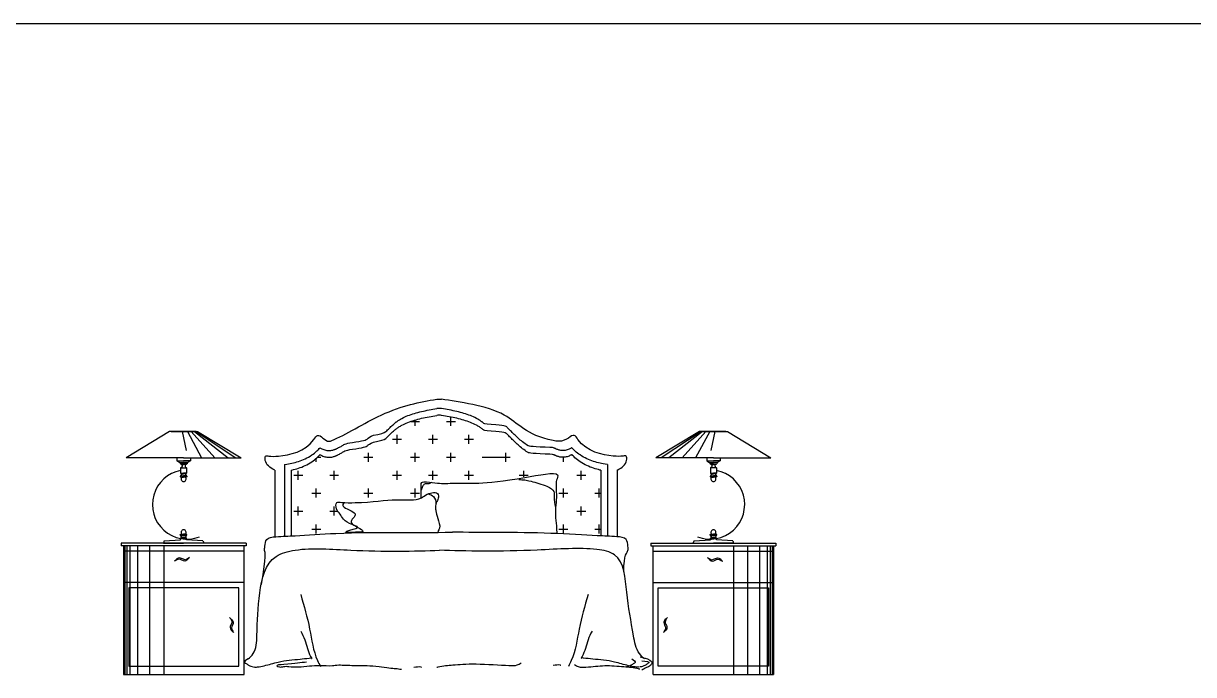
# Model space of a CAD drawing. Header units: millimetres. Extents: x 6388 to 59789, y -18725 to 8137.
# Drawn here: x 46441 to 50890, y -4990 to -2515 of the extents above; entities that cross this region are included whole.
import ezdxf

# ---------------------------------------------------------------- set-up
doc = ezdxf.new("R2010")
doc.units = ezdxf.units.MM
doc.layers.add('www.cad-blocks.net', color=7, linetype='Continuous')

# ---------------------------------------------------------------- blocks, each defined once
blk = doc.blocks.new('A$C3908634B')
at = {"ltscale": 5}
for p, q in [((1200.2, 1046.3), (1218.1, 1046.3)), ((1176, 731), (1176, 731.7))]:
    blk.add_line(p, q, dxfattribs=at)
for p, q in [((1100.9, 962.2), (1134.6, 962.2)), ((1117.6, 945.1), (1117.6, 967.5)), ((1236.9, 962.2), (1271, 962.2)), ((1253.9, 945.1), (1253.9, 978.5)), ((184.3, 923.4), (19, 823.1)), ((237.5, 923.4), (184.3, 923.4)), ((190.2, 923.4), (237.5, 923.4)), ((231.9, 923.4), (247.3, 851.1)), ((284.7, 923.4), (237.5, 923.4)), ((237.5, 923.4), (290.6, 923.4)), ((251.7, 923.4), (305.7, 823.1)), ((266, 923.4), (356.4, 823.1)), ((278.7, 923.4), (406.8, 823.1)), ((284.7, 923.4), (436.3, 823.1)), ((290.6, 923.4), (456, 823.1)), ((1032.3, 894), (1066.4, 894)), ((1049.4, 876.9), (1049.4, 911)), ((1168.7, 894), (1202.8, 894)), ((1185.7, 876.9), (1185.7, 911)), ((1305.1, 894), (1339.1, 894)), ((1322.1, 876.9), (1322.1, 911)), ((2198.9, 923.4), (2033.5, 823.1)), ((2204.8, 923.4), (2053.3, 823.1)), ((2210.8, 923.4), (2082.7, 823.1)), ((2223.5, 923.4), (2133.1, 823.1)), ((2237.8, 923.4), (2183.8, 823.1)), ((2252, 923.4), (2198.9, 923.4)), ((2204.8, 923.4), (2252, 923.4)), ((2257.6, 923.4), (2242.2, 851.1)), ((2299.3, 923.4), (2252, 923.4)), ((2252, 923.4), (2305.2, 923.4)), ((2305.2, 923.4), (2470.5, 823.1)), ((237.5, 823.1), (19, 823.1)), ((212, 823.1), (212, 811.7)), ((212, 811.7), (223, 805.4)), ((212, 811.7), (237.5, 811.7)), ((223, 805.4), (224.6, 801.4)), ((223, 805.4), (237.5, 805.4)), ((250.4, 801.4), (224.6, 801.4)), ((226.9, 801.4), (228.3, 798.3)), ((237.5, 823.1), (456, 823.1)), ((263, 811.7), (237.5, 811.7)), ((252, 805.4), (237.5, 805.4)), ((248.1, 801.4), (246.7, 798.3)), ((252, 805.4), (250.4, 801.4)), ((263, 811.7), (252, 805.4)), ((263, 823.1), (263, 811.7)), ((741.7, 808.8), (741.7, 821.7)), ((746.2, 825.8), (758.8, 825.8)), ((922.9, 825.8), (957, 825.8)), ((940, 808.8), (940, 842.9)), ((1100.5, 825.8), (1134.6, 825.8)), ((1117.6, 808.8), (1117.6, 842.9)), ((1236.9, 825.8), (1271, 825.8)), ((1253.9, 808.8), (1253.9, 842.9)), ((1373.2, 825.8), (1479.5, 825.8)), ((1462.5, 808.8), (1462.5, 842.9)), ((1681.3, 808.8), (1681.3, 825.6)), ((2252, 823.1), (2033.5, 823.1)), ((2226.5, 823.1), (2226.5, 811.7)), ((2226.5, 811.7), (2237.6, 805.4)), ((2226.5, 811.7), (2252, 811.7)), ((2237.6, 805.4), (2239.1, 801.4)), ((2237.6, 805.4), (2252, 805.4)), ((2239.1, 801.4), (2264.9, 801.4)), ((2241.4, 801.4), (2242.8, 798.3)), ((2252, 823.1), (2470.5, 823.1)), ((2277.6, 811.7), (2252, 811.7)), ((2266.5, 805.4), (2252, 805.4)), ((2262.6, 801.4), (2261.2, 798.3)), ((2266.5, 805.4), (2264.9, 801.4)), ((2277.6, 811.7), (2266.5, 805.4)), ((2277.6, 823.1), (2277.6, 811.7)), ((227.8, 786.4), (226.2, 785.6)), ((226.2, 785.6), (226.2, 765)), ((226.2, 785.6), (248.8, 785.6)), ((226.2, 765), (227.6, 764.2)), ((226.2, 765), (237.5, 765)), ((227.4, 757.9), (227.1, 757.2)), ((227.1, 757.2), (227.3, 756.6)), ((227.3, 756.6), (227.8, 755.9)), ((227.7, 758.5), (227.4, 757.9)), ((227.6, 764.2), (228.5, 763.3)), ((228.6, 758.7), (227.7, 758.5)), ((230.2, 788), (227.8, 786.4)), ((228.3, 798.3), (237.5, 798.3)), ((228.3, 798.3), (231.3, 797.6)), ((228.5, 763.3), (229.4, 762.5)), ((228.5, 763.3), (237.5, 763.3)), ((229.4, 759.1), (228.6, 758.7)), ((229.4, 762.5), (230, 761.4)), ((229.8, 759.5), (229.4, 759.1)), ((230.1, 760.2), (229.8, 759.5)), ((230, 761.4), (230.1, 760.2)), ((231.1, 790.5), (230.2, 788)), ((231.5, 791.1), (231.1, 790.5)), ((231.3, 797.6), (232, 794.9)), ((231.6, 792.6), (231.5, 791.9)), ((231.5, 791.9), (231.5, 791.1)), ((231.9, 793.9), (231.6, 792.6)), ((232, 794.9), (231.9, 793.9)), ((246.7, 798.3), (237.5, 798.3)), ((248.8, 765), (237.5, 765)), ((246.5, 763.3), (237.5, 763.3)), ((243.7, 797.6), (243, 794.9)), ((243, 794.9), (243.1, 793.9)), ((243.1, 793.9), (243.4, 792.6)), ((243.4, 792.6), (243.4, 791.9)), ((243.4, 791.9), (243.4, 791.1)), ((243.4, 791.1), (243.9, 790.5)), ((246.7, 798.3), (243.7, 797.6)), ((243.9, 790.5), (244.8, 788)), ((244.8, 788), (247.2, 786.4)), ((245, 761.4), (244.9, 760.2)), ((244.9, 760.2), (245.2, 759.5)), ((245.6, 762.5), (245, 761.4)), ((245.2, 759.5), (245.6, 759.1)), ((246.5, 763.3), (245.6, 762.5)), ((245.6, 759.1), (246.4, 758.7)), ((246.4, 758.7), (247.3, 758.5)), ((247.4, 764.2), (246.5, 763.3)), ((247.2, 786.4), (248.8, 785.6)), ((247.7, 756.6), (247.2, 755.9)), ((247.3, 758.5), (247.6, 757.9)), ((248.8, 765), (247.4, 764.2)), ((247.6, 757.9), (247.9, 757.2)), ((247.9, 757.2), (247.7, 756.6)), ((248.8, 785.6), (248.8, 765)), ((621.3, 798.8), (621.3, 526)), ((645.8, 776.5), (645.8, 527)), ((656.5, 757.6), (690.6, 757.6)), ((673.5, 740.6), (673.5, 774.7)), ((792.9, 757.6), (827, 757.6)), ((809.9, 740.6), (809.9, 774.7)), ((1032.3, 757.6), (1066.4, 757.6)), ((1049.4, 740.6), (1049.4, 774.7)), ((1168.7, 757.6), (1202.8, 757.6)), ((1185.7, 740.6), (1185.7, 774.7)), ((1305.1, 757.6), (1339.1, 757.6)), ((1322.1, 740.6), (1322.1, 774.7)), ((1513.6, 757.6), (1547.7, 757.6)), ((1530.6, 751.3), (1530.6, 774.7)), ((1732.4, 757.6), (1766.5, 757.6)), ((1749.5, 740.6), (1749.5, 774.7)), ((1824, 776.5), (1824, 527.2)), ((1848.6, 798.8), (1848.6, 526.2)), ((2242.3, 786.4), (2240.7, 785.6)), ((2240.7, 785.6), (2240.7, 765)), ((2263.3, 785.6), (2240.7, 785.6)), ((2240.7, 765), (2242.1, 764.2)), ((2240.7, 765), (2252, 765)), ((2241.9, 757.9), (2241.7, 757.2)), ((2241.7, 757.2), (2241.8, 756.6)), ((2241.8, 756.6), (2242.3, 755.9)), ((2242.2, 758.5), (2241.9, 757.9)), ((2242.1, 764.2), (2243, 763.3)), ((2243.1, 758.7), (2242.2, 758.5)), ((2244.7, 788), (2242.3, 786.4)), ((2242.8, 798.3), (2245.8, 797.6)), ((2242.8, 798.3), (2252, 798.3)), ((2243, 763.3), (2243.9, 762.5)), ((2243, 763.3), (2252, 763.3)), ((2243.9, 759.1), (2243.1, 758.7)), ((2243.9, 762.5), (2244.6, 761.4)), ((2244.3, 759.5), (2243.9, 759.1)), ((2244.6, 760.2), (2244.3, 759.5)), ((2244.6, 761.4), (2244.6, 760.2)), ((2245.6, 790.5), (2244.7, 788)), ((2246.1, 791.1), (2245.6, 790.5)), ((2245.8, 797.6), (2246.5, 794.9)), ((2246.4, 793.9), (2246.1, 792.6)), ((2246.1, 792.6), (2246.1, 791.9)), ((2246.1, 791.9), (2246.1, 791.1)), ((2246.5, 794.9), (2246.4, 793.9)), ((2261.2, 798.3), (2252, 798.3)), ((2263.3, 765), (2252, 765)), ((2261.1, 763.3), (2252, 763.3)), ((2258.2, 797.6), (2257.6, 794.9)), ((2257.6, 794.9), (2257.6, 793.9)), ((2257.6, 793.9), (2257.9, 792.6)), ((2257.9, 792.6), (2258, 791.9)), ((2258, 791.9), (2258, 791.1)), ((2258, 791.1), (2258.4, 790.5)), ((2261.2, 798.3), (2258.2, 797.6)), ((2258.4, 790.5), (2259.4, 788)), ((2259.4, 788), (2261.7, 786.4)), ((2259.5, 761.4), (2259.4, 760.2)), ((2259.4, 760.2), (2259.7, 759.5)), ((2260.1, 762.5), (2259.5, 761.4)), ((2259.7, 759.5), (2260.1, 759.1)), ((2261.1, 763.3), (2260.1, 762.5)), ((2260.1, 759.1), (2260.9, 758.7)), ((2260.9, 758.7), (2261.8, 758.5)), ((2261.9, 764.2), (2261.1, 763.3)), ((2261.7, 786.4), (2263.3, 785.6)), ((2261.8, 758.5), (2262.2, 757.9)), ((2262.2, 756.6), (2261.8, 755.9)), ((2263.3, 765), (2261.9, 764.2)), ((2262.2, 757.9), (2262.4, 757.2)), ((2262.4, 757.2), (2262.2, 756.6)), ((2263.3, 785.6), (2263.3, 765)), ((224.8, 753.5), (224.7, 752.9)), ((224.7, 752.9), (224.8, 752.1)), ((225.3, 753.9), (224.8, 753.5)), ((224.8, 752.1), (225.2, 751.4)), ((225.2, 751.4), (225.6, 750.9)), ((225.7, 754.3), (225.3, 753.9)), ((225.6, 750.9), (228.1, 750.2)), ((226.3, 754.6), (225.7, 754.3)), ((227, 754.7), (226.3, 754.6)), ((227.9, 754.7), (227, 754.7)), ((227.8, 755.9), (228.9, 755.2)), ((228.9, 755.2), (227.9, 754.7)), ((228.1, 750.2), (229.9, 750)), ((228.9, 755.2), (237.5, 755.2)), ((229.9, 750), (232.4, 750.2)), ((232.4, 750.2), (237.5, 750.2)), ((246.1, 755.2), (237.5, 755.2)), ((242.6, 750.2), (237.5, 750.2)), ((245.1, 750), (242.6, 750.2)), ((246.9, 750.2), (245.1, 750)), ((247.2, 755.9), (246.1, 755.2)), ((246.1, 755.2), (247.1, 754.7)), ((249.4, 750.9), (246.9, 750.2)), ((247.1, 754.7), (248, 754.7)), ((248, 754.7), (248.7, 754.6)), ((248.7, 754.6), (249.3, 754.3)), ((249.3, 754.3), (249.7, 753.9)), ((249.8, 751.4), (249.4, 750.9)), ((249.7, 753.9), (250.2, 753.5)), ((250.2, 752.1), (249.8, 751.4)), ((250.2, 753.5), (250.3, 752.9)), ((250.3, 752.9), (250.2, 752.1)), ((2239.4, 753.5), (2239.2, 752.9)), ((2239.2, 752.9), (2239.3, 752.1)), ((2239.3, 752.1), (2239.7, 751.4)), ((2239.9, 753.9), (2239.4, 753.5)), ((2239.7, 751.4), (2240.2, 750.9)), ((2240.3, 754.3), (2239.9, 753.9)), ((2240.2, 750.9), (2242.6, 750.2)), ((2240.8, 754.6), (2240.3, 754.3)), ((2241.5, 754.7), (2240.8, 754.6)), ((2242.4, 754.7), (2241.5, 754.7)), ((2242.3, 755.9), (2243.4, 755.2)), ((2243.4, 755.2), (2242.4, 754.7)), ((2242.6, 750.2), (2244.4, 750)), ((2243.4, 755.2), (2252, 755.2)), ((2244.4, 750), (2246.9, 750.2)), ((2246.9, 750.2), (2252, 750.2)), ((2260.7, 755.2), (2252, 755.2)), ((2257.1, 750.2), (2252, 750.2)), ((2259.6, 750), (2257.1, 750.2)), ((2261.5, 750.2), (2259.6, 750)), ((2261.8, 755.9), (2260.7, 755.2)), ((2260.7, 755.2), (2261.6, 754.7)), ((2263.9, 750.9), (2261.5, 750.2)), ((2261.6, 754.7), (2262.5, 754.7)), ((2262.5, 754.7), (2263.2, 754.6)), ((2263.2, 754.6), (2263.8, 754.3)), ((2263.8, 754.3), (2264.2, 753.9)), ((2264.3, 751.4), (2263.9, 750.9)), ((2264.2, 753.9), (2264.7, 753.5)), ((2264.7, 752.1), (2264.3, 751.4)), ((2264.7, 753.5), (2264.8, 752.9)), ((2264.8, 752.9), (2264.7, 752.1)), ((724.7, 689.4), (758.8, 689.4)), ((741.7, 672.4), (741.7, 706.5)), ((922.9, 689.4), (957, 689.4)), ((940, 672.4), (940, 706.5)), ((1100.5, 689.4), (1134.6, 689.4)), ((1117.6, 672.4), (1117.6, 706.5)), ((1664.3, 689.4), (1698.3, 689.4)), ((1681.3, 672.4), (1681.3, 706.5)), ((1800.6, 689.4), (1824, 689.4)), ((1817.7, 672.4), (1817.7, 706.5)), ((673.5, 604.2), (673.5, 638.3)), ((809.9, 604.2), (809.9, 638.3)), ((1749.5, 604.2), (1749.5, 638.3)), ((656.5, 621.3), (690.6, 621.3)), ((792.9, 621.3), (823.2, 621.3)), ((1732.4, 621.3), (1766.5, 621.3)), ((724.7, 553.1), (758.8, 553.1)), ((741.7, 536), (741.7, 570.1)), ((1664.3, 553.1), (1698.3, 553.1)), ((1681.3, 536), (1681.3, 570.1)), ((1800.6, 553.1), (1824, 553.1)), ((1817.7, 536), (1817.7, 570.1)), ((475, 499.5), (0, 499.5)), ((0, 499.5), (0, 489.5)), ((475, 489.5), (0, 489.5)), ((8.7, 489.5), (8.7, 0)), ((164, 507.9), (161.1, 499.5)), ((161.1, 499.5), (237.5, 499.5)), ((164, 507.9), (226.2, 512.1)), ((224.7, 530.9), (224.8, 531.7)), ((224.8, 530.3), (224.7, 530.9)), ((224.8, 531.7), (225.2, 532.4)), ((225.3, 529.9), (224.8, 530.3)), ((225.2, 532.4), (225.6, 532.9)), ((225.7, 529.5), (225.3, 529.9)), ((225.6, 532.9), (228.1, 533.6)), ((226.3, 529.2), (225.7, 529.5)), ((226.2, 518.8), (227.6, 519.6)), ((226.2, 512.1), (226.2, 518.8)), ((226.2, 518.8), (237.5, 518.8)), ((227, 529.1), (226.3, 529.2)), ((227.9, 529.1), (227, 529.1)), ((227.1, 526.6), (227.3, 527.2)), ((227.4, 525.9), (227.1, 526.6)), ((227.3, 527.2), (227.8, 527.9)), ((227.7, 525.3), (227.4, 525.9)), ((227.6, 519.6), (228.5, 520.5)), ((228.6, 525.1), (227.7, 525.3)), ((227.8, 527.9), (228.9, 528.6)), ((228.9, 528.6), (227.9, 529.1)), ((228.1, 533.6), (229.9, 533.8)), ((228.5, 520.5), (229.4, 521.3)), ((229.4, 524.7), (228.6, 525.1)), ((228.9, 528.6), (237.5, 528.6)), ((229.8, 524.3), (229.4, 524.7)), ((229.4, 521.3), (230, 522.4)), ((229.4, 521.3), (237.5, 521.3)), ((230.1, 523.6), (229.8, 524.3)), ((230, 522.4), (230.1, 523.6)), ((230.3, 533.8), (237.5, 533.6)), ((242.6, 533.6), (237.5, 533.6)), ((246.1, 528.6), (237.5, 528.6)), ((245.6, 521.3), (237.5, 521.3)), ((248.8, 518.8), (237.5, 518.8)), ((315.3, 499.5), (237.5, 499.5)), ((245.1, 533.8), (242.6, 533.6)), ((244.9, 523.6), (245.2, 524.3)), ((245, 522.4), (244.9, 523.6)), ((245.6, 521.3), (245, 522.4)), ((246.9, 533.6), (245.1, 533.8)), ((245.2, 524.3), (245.6, 524.7)), ((245.6, 524.7), (246.4, 525.1)), ((246.5, 520.5), (245.6, 521.3)), ((246.1, 528.6), (247.1, 529.1)), ((247.2, 527.9), (246.1, 528.6)), ((246.4, 525.1), (247.3, 525.3)), ((247.4, 519.6), (246.5, 520.5)), ((249.4, 532.9), (246.9, 533.6)), ((247.1, 529.1), (248, 529.1)), ((247.7, 527.2), (247.2, 527.9)), ((247.3, 525.3), (247.6, 525.9)), ((248.8, 518.8), (247.4, 519.6)), ((247.6, 525.9), (247.9, 526.6)), ((247.9, 526.6), (247.7, 527.2)), ((248, 529.1), (248.7, 529.2)), ((248.7, 529.2), (249.3, 529.5)), ((248.8, 512.1), (248.8, 518.8)), ((311, 507.9), (248.8, 512.1)), ((249.3, 529.5), (249.7, 529.9)), ((249.8, 532.4), (249.4, 532.9)), ((249.7, 529.9), (250.2, 530.3)), ((250.2, 531.7), (249.8, 532.4)), ((250.3, 530.9), (250.2, 531.7)), ((250.2, 530.3), (250.3, 530.9)), ((311, 507.9), (315.3, 499.5)), ((467.1, 0), (467.1, 489.5)), ((475, 499.5), (475, 489.5)), ((2014.5, 499.5), (2489.5, 499.5)), ((2014.5, 499.5), (2014.5, 489.5)), ((2014.5, 489.5), (2489.5, 489.5)), ((2022.4, 0), (2022.4, 489.5)), ((2178.5, 507.9), (2174.2, 499.5)), ((2174.2, 499.5), (2252, 499.5)), ((2178.5, 507.9), (2240.7, 512.1)), ((2239.2, 530.9), (2239.3, 531.7)), ((2239.4, 530.3), (2239.2, 530.9)), ((2239.3, 531.7), (2239.7, 532.4)), ((2239.9, 529.9), (2239.4, 530.3)), ((2239.7, 532.4), (2240.2, 532.9)), ((2240.3, 529.5), (2239.9, 529.9)), ((2240.2, 532.9), (2242.6, 533.6)), ((2240.8, 529.2), (2240.3, 529.5)), ((2240.7, 518.8), (2242.1, 519.6)), ((2240.7, 512.1), (2240.7, 518.8)), ((2240.7, 518.8), (2252, 518.8)), ((2241.5, 529.1), (2240.8, 529.2)), ((2242.4, 529.1), (2241.5, 529.1)), ((2241.7, 526.6), (2241.8, 527.2)), ((2241.9, 525.9), (2241.7, 526.6)), ((2241.8, 527.2), (2242.3, 527.9)), ((2242.2, 525.3), (2241.9, 525.9)), ((2242.1, 519.6), (2243, 520.5)), ((2243.1, 525.1), (2242.2, 525.3)), ((2242.3, 527.9), (2243.4, 528.6)), ((2243.4, 528.6), (2242.4, 529.1)), ((2242.6, 533.6), (2244.4, 533.8)), ((2243, 520.5), (2243.9, 521.3)), ((2243.9, 524.7), (2243.1, 525.1)), ((2243.4, 528.6), (2252, 528.6)), ((2244.3, 524.3), (2243.9, 524.7)), ((2243.9, 521.3), (2244.6, 522.4)), ((2243.9, 521.3), (2252, 521.3)), ((2244.6, 523.6), (2244.3, 524.3)), ((2244.4, 533.8), (2246.9, 533.6)), ((2244.6, 522.4), (2244.6, 523.6)), ((2246.9, 533.6), (2252, 533.6)), ((2259.2, 533.8), (2252, 533.6)), ((2260.7, 528.6), (2252, 528.6)), ((2260.1, 521.3), (2252, 521.3)), ((2263.3, 518.8), (2252, 518.8)), ((2328.4, 499.5), (2252, 499.5)), ((2259.4, 523.6), (2259.7, 524.3)), ((2259.5, 522.4), (2259.4, 523.6)), ((2260.1, 521.3), (2259.5, 522.4)), ((2261.5, 533.6), (2259.6, 533.8)), ((2259.7, 524.3), (2260.1, 524.7)), ((2260.1, 524.7), (2260.9, 525.1)), ((2261.1, 520.5), (2260.1, 521.3)), ((2260.7, 528.6), (2261.6, 529.1)), ((2261.8, 527.9), (2260.7, 528.6)), ((2260.9, 525.1), (2261.8, 525.3)), ((2261.9, 519.6), (2261.1, 520.5)), ((2263.9, 532.9), (2261.5, 533.6)), ((2261.6, 529.1), (2262.5, 529.1)), ((2262.2, 527.2), (2261.8, 527.9)), ((2261.8, 525.3), (2262.2, 525.9)), ((2263.3, 518.8), (2261.9, 519.6)), ((2262.4, 526.6), (2262.2, 527.2)), ((2262.2, 525.9), (2262.4, 526.6)), ((2262.5, 529.1), (2263.2, 529.2)), ((2263.2, 529.2), (2263.8, 529.5)), ((2263.3, 512.1), (2263.3, 518.8)), ((2325.5, 507.9), (2263.3, 512.1)), ((2263.8, 529.5), (2264.2, 529.9)), ((2264.3, 532.4), (2263.9, 532.9)), ((2264.2, 529.9), (2264.7, 530.3)), ((2264.7, 531.7), (2264.3, 532.4)), ((2264.8, 530.9), (2264.7, 531.7)), ((2264.7, 530.3), (2264.8, 530.9)), ((2325.5, 507.9), (2328.4, 499.5)), ((2480.8, 489.5), (2480.8, 0)), ((2489.5, 499.5), (2489.5, 489.5)), ((467.1, 469.5), (8.7, 469.5)), ((14.1, 488.6), (14.1, 0)), ((21.3, 488.6), (21.3, 0)), ((33, 488.6), (33, 0)), ((62.7, 488.6), (62.7, 0)), ((107.6, 488.6), (107.6, 0)), ((161.6, 488.6), (161.6, 0)), ((2022.4, 469.5), (2480.8, 469.5)), ((2327.9, 488.6), (2327.9, 0)), ((2381.9, 488.6), (2381.9, 0)), ((2426.8, 488.6), (2426.8, 0)), ((2456.5, 488.6), (2456.5, 0)), ((2468.2, 488.6), (2468.2, 0)), ((2475.4, 488.6), (2475.4, 0)), ((467.1, 349.5), (8.7, 349.5)), ((28.7, 329.5), (28.7, 31.6)), ((447.1, 329.5), (28.7, 329.5)), ((447.1, 31.6), (447.1, 329.5)), ((2022.4, 349.5), (2480.8, 349.5)), ((2042.4, 329.5), (2460.8, 329.5)), ((2042.4, 31.6), (2042.4, 329.5)), ((2460.8, 329.5), (2460.8, 31.6)), ((467.1, 281.6), (467.1, 301.6)), ((2022.4, 281.6), (2022.4, 301.6)), ((8.7, 0), (467.1, 0)), ((28.7, 31.6), (447.1, 31.6)), ((2022.4, 0), (2480.8, 0)), ((2460.8, 31.6), (2042.4, 31.6))]:
    blk.add_line(p, q)
at = {"ltscale": 20}
for p, q in [((584.4, 776.7), (584.4, 523.7)), ((1885.4, 776.7), (1885.4, 524))]:
    blk.add_line(p, q, dxfattribs=at)
for centre, radius, start, end in [((1209.1, 956.2), 55.2, 80.5605, 99.4395), ((1209.1, 930.3), 55.2, 80.5605, 99.4395), ((250.5, 646.2), 131.8, 100.6234, 291.2), ((2239, 646.2), 131.8, 248.8, 79.3766), ((237.5, 743.5), 9.69, 137.7341, 270), ((237.5, 743.5), 9.69, 270, 42.2659), ((2252, 743.5), 9.69, 137.7341, 270), ((2252, 743.5), 9.69, 270, 42.2659), ((237.5, 540.3), 9.69, 90, 222.2659), ((237.5, 540.3), 9.69, 317.7341, 90), ((2252, 540.3), 9.69, 90, 222.2659), ((2252, 540.3), 9.69, 317.7341, 90)]:
    blk.add_arc(centre, radius, start, end)
for points in [[(584.4, 776.7), (563.9, 786.2), (546, 802.1), (547.3, 834.8), (564.5, 828.3), (620.6, 830.4), (706.4, 847.2), (752.1, 924.2), (778.1, 880.4), (846.1, 907.1), (1017.7, 1014.1), (1134.5, 1035.5), (1200.2, 1046.3)], [(1885.4, 776.7), (1905.9, 786.2), (1923.9, 802.1), (1922.5, 834.8), (1905.3, 828.3), (1849.2, 830.4), (1763.4, 847.2), (1717.7, 924.2), (1691.7, 880.4), (1541.2, 907.1), (1472.8, 1014.1), (1283.8, 1035.5), (1218.1, 1046.3)]]:
    blk.add_open_spline(points, degree=3, knots=[12.417853, 12.417853, 12.417853, 12.417853, 68.394536, 90.665986, 114.156853, 157.554067, 281.869614, 298.858744, 338.737111, 347.060176, 470.423438, 625.498764, 625.498764, 625.498764, 625.498764], dxfattribs=at)
for points, knots in [([(756.1, 861.8), (756.9, 861.3), (757.6, 860.9), (759.9, 859.6), (761.6, 858.7), (765.5, 856.8), (767.8, 855.8), (772.7, 854.1), (775.4, 853.3), (780.8, 852.2), (783.3, 851.8), (787.1, 851.6), (788.2, 851.5), (789.9, 851.5), (790.6, 851.5), (791.9, 851.5), (792.5, 851.5), (793.6, 851.6), (794.1, 851.6), (795.8, 851.8), (796.8, 851.9), (800.3, 852.3), (802.5, 852.8), (806.5, 853.8), (808.3, 854.3), (811.5, 855.4), (812.9, 855.9), (815.3, 856.9), (816.4, 857.4), (817.6, 857.9), (817.8, 858), (818.4, 858.2), (818.7, 858.4), (819.5, 858.7), (820, 859), (821.6, 859.7), (822.7, 860.2), (825.8, 861.7), (827.9, 862.8), (834, 866), (837.9, 868.3), (848.5, 874.9), (854.9, 879.4), (928.8, 888.8), (934.4, 893.5), (945, 903.2), (950, 908), (1000.9, 917.4), (1005.5, 922.1), (1014.4, 931), (1018.7, 935.3), (1027, 943.5), (1031.1, 947.3), (1036.9, 952.4), (1038.8, 954), (1042, 956.7), (1043.5, 957.9), (1045.8, 959.7), (1046.7, 960.3), (1048.5, 961.7), (1049.4, 962.3), (1052.1, 964.2), (1054, 965.5), (1059.7, 969.2), (1063.6, 971.5), (1074.8, 977.5), (1082.2, 980.9), (1098, 987.2), (1106.3, 990), (1123.7, 995.2), (1132.8, 997.5), (1151.5, 1001.8), (1161.1, 1003.8), (1180.5, 1007.4), (1190.2, 1009), (1200.1, 1010.7)], [328.6705, 328.6705, 328.6705, 328.6705, 329.609368, 329.609368, 331.487103, 331.487103, 333.620342, 333.620342, 335.753581, 335.753581, 337.507866, 337.507866, 338.182373, 338.182373, 338.607397, 338.607397, 338.959312, 338.959312, 339.311227, 339.311227, 340.015058, 340.015058, 341.722742, 341.722742, 343.430427, 343.430427, 345.138111, 345.138111, 346.845796, 346.845796, 347.37881, 347.37881, 347.911824, 347.911824, 348.977853, 348.977853, 351.109909, 351.109909, 355.374023, 355.374023, 363.902249, 363.902249, 379.258481, 379.258481, 394.614712, 394.614712, 409.970944, 409.970944, 425.327175, 425.327175, 440.683406, 440.683406, 456.039638, 456.039638, 463.285514, 463.285514, 469.01116, 469.01116, 472.593, 472.593, 476.17484, 476.17484, 483.338521, 483.338521, 497.665882, 497.665882, 522.309302, 522.309302, 546.952723, 546.952723, 571.596143, 571.596143, 596.239564, 596.239564, 619.876409, 619.876409, 619.876409, 619.876409]), ([(756.1, 835.9), (756.9, 835.5), (757.6, 835), (759.9, 833.7), (761.6, 832.8), (765.5, 830.9), (767.8, 830), (772.7, 828.2), (775.4, 827.5), (780.8, 826.3), (783.3, 826), (787.1, 825.7), (788.2, 825.7), (789.9, 825.6), (790.6, 825.6), (791.9, 825.6), (792.5, 825.7), (793.6, 825.7), (794.1, 825.8), (795.8, 825.9), (796.8, 826), (800.3, 826.5), (802.5, 826.9), (806.5, 827.9), (808.3, 828.5), (811.5, 829.5), (812.9, 830.1), (815.3, 831), (816.4, 831.5), (817.6, 832), (817.8, 832.1), (818.4, 832.4), (818.7, 832.5), (819.5, 832.9), (820, 833.1), (821.6, 833.8), (822.7, 834.3), (825.8, 835.9), (827.9, 836.9), (834, 840.2), (837.9, 842.4), (848.5, 849), (854.9, 853.6), (928.8, 862.9), (934.4, 867.7), (945, 877.3), (950, 882.1), (1000.9, 891.6), (1005.5, 896.2), (1014.4, 905.2), (1018.7, 909.5), (1027, 917.6), (1031.1, 921.4), (1036.9, 926.6), (1038.8, 928.2), (1042, 930.9), (1043.5, 932), (1045.8, 933.8), (1046.7, 934.5), (1048.5, 935.8), (1049.4, 936.4), (1052.1, 938.4), (1054, 939.6), (1059.7, 943.3), (1063.6, 945.6), (1074.8, 951.6), (1082.2, 955), (1098, 961.3), (1106.3, 964.2), (1123.7, 969.3), (1132.8, 971.6), (1151.5, 975.9), (1161.1, 977.9), (1180.5, 981.5), (1190.2, 983.2), (1200.1, 984.8)], [328.6705, 328.6705, 328.6705, 328.6705, 329.609368, 329.609368, 331.487103, 331.487103, 333.620342, 333.620342, 335.753581, 335.753581, 337.507866, 337.507866, 338.182373, 338.182373, 338.607397, 338.607397, 338.959312, 338.959312, 339.311227, 339.311227, 340.015058, 340.015058, 341.722742, 341.722742, 343.430427, 343.430427, 345.138111, 345.138111, 346.845796, 346.845796, 347.37881, 347.37881, 347.911824, 347.911824, 348.977853, 348.977853, 351.109909, 351.109909, 355.374023, 355.374023, 363.902249, 363.902249, 379.258481, 379.258481, 394.614712, 394.614712, 409.970944, 409.970944, 425.327175, 425.327175, 440.683406, 440.683406, 456.039638, 456.039638, 463.285514, 463.285514, 469.01116, 469.01116, 472.593, 472.593, 476.17484, 476.17484, 483.338521, 483.338521, 497.665882, 497.665882, 522.309302, 522.309302, 546.952723, 546.952723, 571.596143, 571.596143, 596.239564, 596.239564, 619.876409, 619.876409, 619.876409, 619.876409]), ([(1713.7, 861.8), (1713, 861.3), (1712.2, 860.9), (1709.9, 859.6), (1708.2, 858.7), (1704.3, 856.8), (1702.1, 855.8), (1697.1, 854.1), (1694.4, 853.3), (1689.1, 852.2), (1686.5, 851.8), (1682.7, 851.6), (1681.7, 851.5), (1679.9, 851.5), (1679.2, 851.5), (1678, 851.5), (1677.4, 851.5), (1676.2, 851.6), (1675.7, 851.6), (1674.1, 851.8), (1673, 851.9), (1669.5, 852.3), (1667.3, 852.8), (1663.3, 853.8), (1661.5, 854.3), (1658.4, 855.4), (1657, 855.9), (1654.5, 856.9), (1653.4, 857.4), (1652.2, 857.9), (1652, 858), (1651.4, 858.2), (1651.2, 858.4), (1650.4, 858.7), (1649.8, 859), (1648.2, 859.7), (1647.1, 860.2), (1644, 861.7), (1641.9, 862.8), (1553.3, 866), (1549.4, 868.3), (1538.8, 874.9), (1532.4, 879.4), (1520.4, 888.8), (1514.8, 893.5), (1504.2, 903.2), (1499.2, 908), (1489.5, 917.4), (1484.9, 922.1), (1476.1, 931), (1471.8, 935.3), (1463.4, 943.5), (1459.4, 947.3), (1381.4, 952.4), (1379.5, 954), (1376.2, 956.7), (1374.8, 957.9), (1372.5, 959.7), (1371.6, 960.3), (1369.8, 961.7), (1368.9, 962.3), (1366.2, 964.2), (1364.3, 965.5), (1358.6, 969.2), (1354.6, 971.5), (1343.5, 977.5), (1336, 980.9), (1320.2, 987.2), (1311.9, 990), (1294.6, 995.2), (1285.5, 997.5), (1266.8, 1001.8), (1257.2, 1003.8), (1237.8, 1007.4), (1228.1, 1009), (1218.2, 1010.7)], [328.6705, 328.6705, 328.6705, 328.6705, 329.609368, 329.609368, 331.487103, 331.487103, 333.620342, 333.620342, 335.753581, 335.753581, 337.507866, 337.507866, 338.182373, 338.182373, 338.607397, 338.607397, 338.959312, 338.959312, 339.311227, 339.311227, 340.015058, 340.015058, 341.722742, 341.722742, 343.430427, 343.430427, 345.138111, 345.138111, 346.845796, 346.845796, 347.37881, 347.37881, 347.911824, 347.911824, 348.977853, 348.977853, 351.109909, 351.109909, 355.374023, 355.374023, 363.902249, 363.902249, 379.258481, 379.258481, 394.614712, 394.614712, 409.970943, 409.970943, 425.327175, 425.327175, 440.683406, 440.683406, 456.039637, 456.039637, 463.285514, 463.285514, 469.011154, 469.011154, 472.592992, 472.592992, 476.17483, 476.17483, 483.338506, 483.338506, 497.665857, 497.665857, 522.309275, 522.309275, 546.952693, 546.952693, 571.59611, 571.59611, 596.239528, 596.239528, 619.876409, 619.876409, 619.876409, 619.876409]), ([(1713.7, 835.9), (1713, 835.5), (1712.2, 835), (1709.9, 833.7), (1708.2, 832.8), (1704.3, 830.9), (1702.1, 830), (1697.1, 828.2), (1694.4, 827.5), (1689.1, 826.3), (1686.5, 826), (1682.7, 825.7), (1681.7, 825.7), (1679.9, 825.6), (1679.2, 825.6), (1678, 825.6), (1677.4, 825.7), (1676.2, 825.7), (1675.7, 825.8), (1674.1, 825.9), (1673, 826), (1669.5, 826.5), (1667.3, 826.9), (1663.3, 827.9), (1661.5, 828.5), (1658.4, 829.5), (1657, 830.1), (1654.5, 831), (1653.4, 831.5), (1652.2, 832), (1652, 832.1), (1651.4, 832.4), (1651.2, 832.5), (1650.4, 832.9), (1649.8, 833.1), (1648.2, 833.8), (1647.1, 834.3), (1644, 835.9), (1641.9, 836.9), (1553.3, 840.2), (1549.4, 842.4), (1538.8, 849), (1532.4, 853.6), (1520.4, 862.9), (1514.8, 867.7), (1504.2, 877.3), (1499.2, 882.1), (1489.5, 891.6), (1484.9, 896.2), (1476.1, 905.2), (1471.8, 909.5), (1463.4, 917.6), (1459.4, 921.4), (1381.4, 926.6), (1379.5, 928.2), (1376.2, 930.9), (1374.8, 932), (1372.5, 933.8), (1371.6, 934.5), (1369.8, 935.8), (1368.9, 936.4), (1366.2, 938.4), (1364.3, 939.6), (1358.6, 943.3), (1354.6, 945.6), (1343.5, 951.6), (1336, 955), (1320.2, 961.3), (1311.9, 964.2), (1294.6, 969.3), (1285.5, 971.6), (1266.8, 975.9), (1257.2, 977.9), (1237.8, 981.5), (1228.1, 983.2), (1218.2, 984.8)], [328.6705, 328.6705, 328.6705, 328.6705, 329.609368, 329.609368, 331.487103, 331.487103, 333.620342, 333.620342, 335.753581, 335.753581, 337.507866, 337.507866, 338.182373, 338.182373, 338.607397, 338.607397, 338.959312, 338.959312, 339.311227, 339.311227, 340.015058, 340.015058, 341.722742, 341.722742, 343.430427, 343.430427, 345.138111, 345.138111, 346.845796, 346.845796, 347.37881, 347.37881, 347.911824, 347.911824, 348.977853, 348.977853, 351.109909, 351.109909, 355.374023, 355.374023, 363.902249, 363.902249, 379.258481, 379.258481, 394.614712, 394.614712, 409.970943, 409.970943, 425.327175, 425.327175, 440.683406, 440.683406, 456.039637, 456.039637, 463.285514, 463.285514, 469.011154, 469.011154, 472.592992, 472.592992, 476.17483, 476.17483, 483.338506, 483.338506, 497.665857, 497.665857, 522.309275, 522.309275, 546.952693, 546.952693, 571.59611, 571.59611, 596.239528, 596.239528, 619.876409, 619.876409, 619.876409, 619.876409]), ([(621.3, 798.8), (633.4, 799.9), (641.2, 801.3), (657.3, 805), (665.7, 807.2), (682.6, 812.8), (691.1, 816.1), (708.1, 824.2), (716.5, 828.9), (731.3, 839), (737.9, 844.1), (748.3, 853.5), (752.3, 857.5), (756.1, 861.8)], [179.330708, 179.330708, 179.330708, 179.330708, 196.086144, 196.086144, 213.445516, 213.445516, 230.804888, 230.804888, 248.16426, 248.16426, 262.451931, 262.451931, 271.832526, 271.832526, 271.832526, 271.832526]), ([(1848.6, 798.8), (1836.4, 799.9), (1828.6, 801.3), (1812.5, 805), (1804.1, 807.2), (1787.2, 812.8), (1778.7, 816.1), (1761.8, 824.2), (1753.4, 828.9), (1738.5, 839), (1731.9, 844.1), (1721.5, 853.5), (1717.5, 857.5), (1713.7, 861.8)], [179.400376, 179.400376, 179.400376, 179.400376, 196.086144, 196.086144, 213.445516, 213.445516, 230.804888, 230.804888, 248.16426, 248.16426, 262.451931, 262.451931, 271.832526, 271.832526, 271.832526, 271.832526]), ([(645.8, 776.5), (646.9, 776.7), (648, 777), (657.3, 779.1), (665.7, 781.3), (682.6, 786.9), (691.1, 790.3), (708.1, 798.3), (716.5, 803), (731.3, 813.1), (737.9, 818.2), (748.3, 827.7), (752.3, 831.7), (756.1, 835.9)], [193.740688, 193.740688, 193.740688, 193.740688, 196.086144, 196.086144, 213.445516, 213.445516, 230.804888, 230.804888, 248.16426, 248.16426, 262.451931, 262.451931, 271.832526, 271.832526, 271.832526, 271.832526]), ([(1824, 776.5), (1822.9, 776.7), (1821.8, 777), (1812.5, 779.1), (1804.1, 781.3), (1787.2, 786.9), (1778.7, 790.3), (1761.8, 798.3), (1753.4, 803), (1738.5, 813.1), (1731.9, 818.2), (1721.5, 827.7), (1717.5, 831.7), (1713.7, 835.9)], [193.740688, 193.740688, 193.740688, 193.740688, 196.086144, 196.086144, 213.445516, 213.445516, 230.804888, 230.804888, 248.16426, 248.16426, 262.451931, 262.451931, 271.832526, 271.832526, 271.832526, 271.832526]), ([(1181.8, 730.2), (1176.9, 727.3), (1167.9, 723.5), (1152.3, 726.4), (1145.2, 713.6), (1142.1, 705.5), (1140.6, 701.2)], [16.588235, 16.588235, 16.588235, 16.588235, 39.368234, 56.465167, 72.647278, 91.317886, 91.317886, 91.317886, 91.317886]), ([(1512.2, 740.7), (1519.9, 740.7), (1533.1, 740.8), (1553.9, 735.5), (1652.4, 710.7), (1643.1, 675.3), (1648.8, 648.1), (1651.8, 634.5), (1651.9, 634)], [0, 0, 0, 0, 31.268494, 53.71641, 83.24833, 138.583941, 192.96698, 194.695488, 194.695488, 194.695488, 194.695488]), ([(1167.2, 686.5), (1175.5, 684.3), (1192.8, 677.8), (1196.3, 659.6), (1197.1, 648.3)], [13.535772, 13.535772, 13.535772, 13.535772, 45.871957, 87.312392, 87.312392, 87.312392, 87.312392]), ([(849.2, 653.1), (844.3, 648.8), (832.7, 636.7), (919.4, 609.9), (841.8, 577.9), (927.1, 550.1), (918.1, 541), (854.7, 539.8)], [5.952535, 5.952535, 5.952535, 5.952535, 29.258845, 70.114919, 115.518645, 162.322231, 169.813565, 169.813565, 169.813565, 169.813565])]:
    blk.add_open_spline(points, degree=3, knots=knots)
at = {"ltscale": 5}
for points, knots in [([(1140.2, 671), (1140.5, 684.2), (1141, 702.6), (1139.6, 733.3), (1171.5, 732.8), (1207.8, 724.4), (1313, 731.7), (1377.9, 716.1), (1675.3, 776), (1653.6, 739.3), (1653.4, 708.6), (1656.7, 669.4), (1649.8, 624.8), (1652.8, 584.9), (1655.4, 559.2), (1656.8, 538.3)], [3.603347, 3.603347, 3.603347, 3.603347, 60.838375, 82.182907, 107.012175, 163.177093, 249.239778, 501.114283, 577.787612, 607.274607, 630.949286, 706.159707, 762.92633, 812.910096, 867.096105, 867.096105, 867.096105, 867.096105]), ([(853.1, 539.8), (853.8, 547.4), (919.3, 558.2), (845.3, 575.8), (836.7, 609.7), (818, 623.2), (814.4, 657.6), (840.5, 653), (943.6, 652.6), (1051.1, 671.7), (1127.7, 657.4), (1165, 689.4), (1205, 697), (1208.2, 671.1), (1198.6, 657.5), (1193.8, 634.4), (1197.9, 619.2), (1201.2, 597.1), (1215.4, 563.6), (1206.8, 549.2), (1203.5, 540.2)], [33.020195, 33.020195, 33.020195, 33.020195, 57.294753, 90.473933, 194.149416, 257.058105, 304.592565, 338.383824, 389.043604, 577.649845, 759.359611, 813.032269, 898.973184, 920.659088, 956.429806, 1000.911745, 1042.797508, 1121.842246, 1191.460876, 1213.109701, 1213.109701, 1213.109701, 1213.109701]), ([(533.2, 342.2), (554.6, 456.3), (543.3, 464.8), (546.8, 491.4), (549.9, 520.4), (602.8, 525.9), (675.3, 527.2), (929.2, 547.1), (1113.3, 536.9), (1259.7, 541.4)], [0, 0, 0, 0, 32.681627, 48.455722, 75.25348, 112.004017, 183.381957, 310.642358, 688.088714, 688.088714, 688.088714, 688.088714]), ([(1911, 390.4), (1911.9, 458.8), (1930, 464.8), (1926.5, 491.4), (1923.4, 520.4), (1870.5, 525.9), (1798, 527.2), (1556.5, 543.7), (1364.8, 538.4), (1259.7, 541.4)], [0, 0, 0, 0, 32.681627, 48.455722, 75.25348, 112.004017, 183.381957, 310.642358, 588.939547, 588.939547, 588.939547, 588.939547]), ([(482.8, 59.4), (489.8, 65.8), (514.7, 88.6), (517.4, 182.5), (520.5, 297.5), (551.9, 447.1), (697, 485.5), (926.3, 465.8), (1116.6, 468.9), (1210.9, 472.2)], [0, 0, 0, 0, 28.320233, 100.953775, 269.820348, 420.691469, 489.161544, 656.134073, 940.569207, 940.569207, 940.569207, 940.569207]), ([(1990.5, 59.4), (1983.5, 65.8), (1958.6, 88.6), (1942.6, 182.5), (1920.4, 297.5), (1912.1, 455.6), (1776.3, 485.5), (1526.4, 465.8), (1305.2, 468.9), (1210.9, 472.2)], [0, 0, 0, 0, 28.320233, 100.953775, 269.820348, 420.691469, 489.161544, 656.134073, 940.569207, 940.569207, 940.569207, 940.569207]), ([(682.9, 165.6), (688.3, 154.5), (703.5, 123.2), (710.2, 85), (723.1, 63.5), (724.6, 61.1)], [0, 0, 0, 0, 37.234018, 105.386078, 113.844905, 113.844905, 113.844905, 113.844905]), ([(1790.4, 165.6), (1785, 154.5), (1769.8, 123.2), (1763.1, 85), (1750.2, 63.5), (1748.7, 61.1)], [0, 0, 0, 0, 37.234018, 105.386078, 113.844905, 113.844905, 113.844905, 113.844905]), ([(504.2, 28.9), (509, 28.7), (522.4, 28.3), (553.7, 35.4), (605.7, 52.4), (665.1, 57), (705.3, 61.4), (721.5, 63.6), (724.2, 61.4), (724.6, 61.1)], [0, 0, 0, 0, 14.447875, 40.468341, 96.220884, 181.018327, 216.046098, 224.609189, 226.185962, 226.185962, 226.185962, 226.185962]), ([(704.5, 47.7), (683.7, 44.6), (656.6, 40.6), (582.3, 36), (604.8, 26.7), (618.5, 32.3), (643.5, 30.4), (675.7, 27.4), (715, 33.3), (758.1, 35.6), (793.8, 32.4), (824.3, 37.8), (918.5, 32.1), (952.2, 36.4), (1023, 23.8), (1044.1, 24.1), (1058.3, 21.3), (1065.7, 20.4)], [0, 0, 0, 0, 87.513803, 114.592793, 124.77702, 141.903576, 160.817021, 198.691115, 240.471478, 280.23486, 329.410006, 348.41762, 373.077233, 428.05708, 447.802257, 468.691939, 491.310217, 491.310217, 491.310217, 491.310217]), ([(1969.1, 28.9), (1964.3, 28.7), (1950.9, 28.3), (1919.6, 35.4), (1867.6, 52.4), (1808.2, 57), (1768, 61.4), (1751.8, 63.6), (1749.1, 61.4), (1748.7, 61.1)], [0, 0, 0, 0, 14.447875, 40.468341, 96.220884, 181.018327, 216.046098, 224.609189, 226.185962, 226.185962, 226.185962, 226.185962]), ([(1113.3, 28), (1122.2, 29.4), (1132.2, 31.9), (1141.4, 28.4), (1142.4, 28)], [516.212662, 516.212662, 516.212662, 516.212662, 542.681017, 546.007116, 546.007116, 546.007116, 546.007116]), ([(1200.5, 28), (1202, 28.4), (1222.7, 33.5), (1266.3, 36.8), (1334.2, 43.2), (1462.5, 35), (1502.7, 33.5), (1515.8, 41.2), (1520.7, 44.1)], [590.079786, 590.079786, 590.079786, 590.079786, 594.646549, 651.888327, 725.747367, 797.841373, 826.274406, 843.189267, 843.189267, 843.189267, 843.189267]), ([(1643.2, 35.6), (1652.1, 37), (1662.2, 39.5), (1671.4, 36), (1672.4, 35.6)], [516.212662, 516.212662, 516.212662, 516.212662, 542.681017, 546.007116, 546.007116, 546.007116, 546.007116]), ([(1972.3, 20.4), (1970.7, 20.8), (1950, 25.9), (1906.5, 29.2), (1838.6, 35.6), (1782.4, 27.4), (1742.2, 25.9), (1729.1, 33.6), (1724.3, 36.5)], [590.079786, 590.079786, 590.079786, 590.079786, 594.646549, 651.888327, 725.747367, 797.841373, 826.274406, 843.189267, 843.189267, 843.189267, 843.189267])]:
    blk.add_open_spline(points, degree=3, knots=knots, dxfattribs=at)
for points in [[(259.6, 445.5), (243.5, 436.6), (229.7, 441.4), (222.1, 443.5), (203.4, 430.5)], [(259.6, 445.5), (241.6, 431.5), (220.3, 438), (203.4, 430.5)], [(2229.9, 445.5), (2247.9, 431.5), (2269.3, 438), (2286.1, 430.5)], [(2229.9, 445.5), (2246.1, 436.6), (2259.8, 441.4), (2267.5, 443.5), (2286.1, 430.5)], [(412.3, 216.6), (426.3, 198.6), (419.8, 177.3), (427.2, 160.5)], [(412.3, 216.6), (421.1, 200.5), (416.3, 186.7), (414.3, 179.1), (427.2, 160.5)], [(2077.2, 216.6), (2068.4, 200.5), (2073.2, 186.7), (2075.3, 179.1), (2062.3, 160.5)], [(2077.2, 216.6), (2063.3, 198.6), (2069.7, 177.3), (2062.3, 160.5)]]:
    blk.add_spline(points, degree=3)
for points in [[(682.9, 304.1), (716.6, 173.1), (746.6, 53.3), (757.8, 30.9)], [(1775.2, 304.1), (1741.5, 173.1), (1711.5, 53.3), (1700.3, 30.9)], [(482.8, 59.4), (469.8, 45.5), (475.1, 42.2), (484.8, 35.7), (502.9, 30)], [(1941.2, 59.4), (1954.2, 45.5), (1948.9, 42.2), (1939.2, 35.7), (1921, 30)], [(1979.3, 52.3), (2006.2, 44.4), (2001, 41.1), (1991.3, 34.6), (1973.1, 28.9)], [(1973.5, 67.9), (1992.6, 62.4), (2018.5, 44.1), (2012.1, 34.4), (1996.9, 26.6), (1979.9, 16.4)]]:
    blk.add_spline(points, degree=3, dxfattribs=at)
blk = doc.blocks.new('FORMAT')
at = {"color": 155, "true_color": 0x546d8e}
blk.add_line((10116.5, -2515.3), (59789.4, -2515.3), dxfattribs=at)

msp = doc.modelspace()

# ---------------------------------------------------------------- block references
msp.add_blockref('A$C3908634B', (46812.6, -4989.6))
at = {"layer": 'www.cad-blocks.net'}
msp.add_blockref('FORMAT', (0, 0), dxfattribs=at)

doc.saveas('drawing.dxf')
